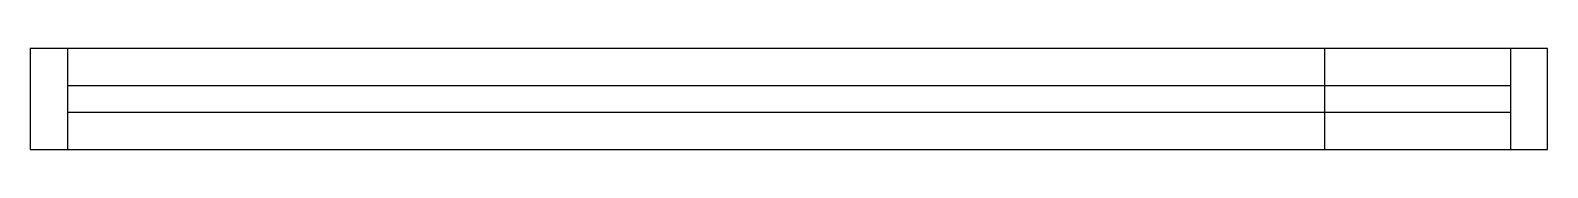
# Model space of a CAD drawing. Header units: metres. Extents: x 2487 to 2773, y 16768 to 16787.
import ezdxf

# ---------------------------------------------------------------- set-up
doc = ezdxf.new("R2010")
doc.units = ezdxf.units.M
doc.layers.add('Painéis', color=7, linetype='Continuous')
doc.layers.add('SARR_2.2x7', color=7, linetype='Continuous')

msp = doc.modelspace()

# ---------------------------------------------------------------- linework, layer by layer
at = {"layer": 'Painéis', "color": 7, "lineweight": 25}
msp.add_line((2730.68, 16767.64), (2730.68, 16786.64), dxfattribs=at)
msp.add_lwpolyline([(2486.68, 16786.64), (2486.68, 16767.64), (2772.68, 16767.64), (2772.68, 16786.64), (2486.68, 16786.64)], dxfattribs=at)
at = {"layer": 'SARR_2.2x7', "color": 7, "lineweight": 25}
for p, q in [((2493.68, 16786.64), (2493.68, 16767.64)), ((2765.68, 16786.64), (2765.68, 16767.64)), ((2765.68, 16779.64), (2493.68, 16779.64)), ((2493.68, 16774.64), (2765.68, 16774.64))]:
    msp.add_line(p, q, dxfattribs=at)

doc.saveas('drawing.dxf')
